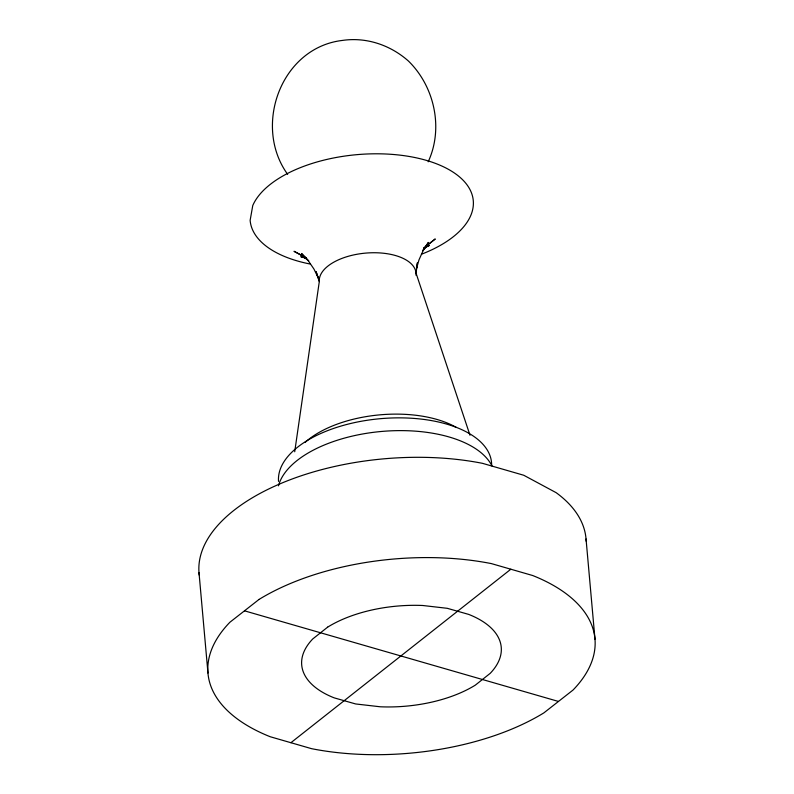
<?xml version="1.0" encoding="UTF-8"?>
<svg xmlns="http://www.w3.org/2000/svg" width="794" height="794" viewBox="0 0 794 794"><rect width="100%" height="100%" fill="white"/><g stroke="black" fill="none" stroke-linecap="round" stroke-linejoin="round"><path stroke-width="1.19" d="M294.713 451.766L319.297 281.602L316.081 271.627L318.344 278.059L313.928 269.017L308.3 260.779L301.531 253.485L308.747 260.859L301.77 255.44L294.018 251.301L305.561 257.514M416.453 268.382L417.446 262.774L416.046 273.156L469.998 435.251M416.562 268.432L418.994 259.846L423.073 250.765L428.423 242.408L422.507 250.924L428.393 244.383L435.261 238.964L423.936 247.827M428.184 161.787C443.677 128.449 434.586 86.556 408.404 61.009C390.4 45.059 366.411 36.911 342.502 40.415C280.997 47.531 252.621 126.028 287.646 174.333M290.912 742.708L510.84 569.219M424.046 248.046L429.336 245.445L423.976 248.065M244.483 610.824L558.46 701.449M586.041 538.967L594.984 639.239M199.016 572.752L207.959 673.034M278.486 485.839A109.106 54.717 -5.1 0 1 380.654 431.539A109.106 54.717 -5.1 0 1 492.012 466.009M278.545 481.392A106.912 53.615 -5.1 0 1 383.006 418.468A106.912 53.615 -5.1 0 1 491.645 465.125M304.985 442.526A92.164 46.221 -5.1 0 1 456.133 427.321M319.297 281.602A48.563 24.356 -5.1 0 1 367.801 252.939A48.563 24.356 -5.1 0 1 416.036 275.28M586.171 541.26A194.252 97.414 -5.1 0 0 556.157 492.677L523.762 475.259L482.424 463.319A194.252 97.414 -5.1 0 0 286.902 481.005A194.252 97.414 -5.1 0 0 199.264 575.154M421.455 254.229A112.004 56.166 -5.1 0 0 426.011 160.269A112.004 56.166 -5.1 0 0 252.76 205.537L250.14 220.355A112.004 56.166 -5.1 0 0 309.878 263.975M327.614 627.161L312.737 638.952A100.163 50.23 -5.1 0 0 334.264 697.886L355.672 703.96L380.207 706.779A100.163 50.23 -5.1 0 0 475.338 685.123L490.216 673.332A100.163 50.23 -5.1 0 0 468.678 614.397L447.27 608.313L422.745 605.494A100.163 50.23 -5.1 0 0 327.614 627.161M259.043 599.43L229.932 622.218A194.252 97.414 -5.1 0 0 270.238 736.743L311.576 748.673A194.252 97.414 -5.1 0 0 543.91 712.853L573.02 690.055A194.252 97.414 -5.1 0 0 532.714 575.531L491.377 563.601A194.252 97.414 -5.1 0 0 259.043 599.43M306.524 258.308L300.817 256.67L306.524 258.318"/></g></svg>
